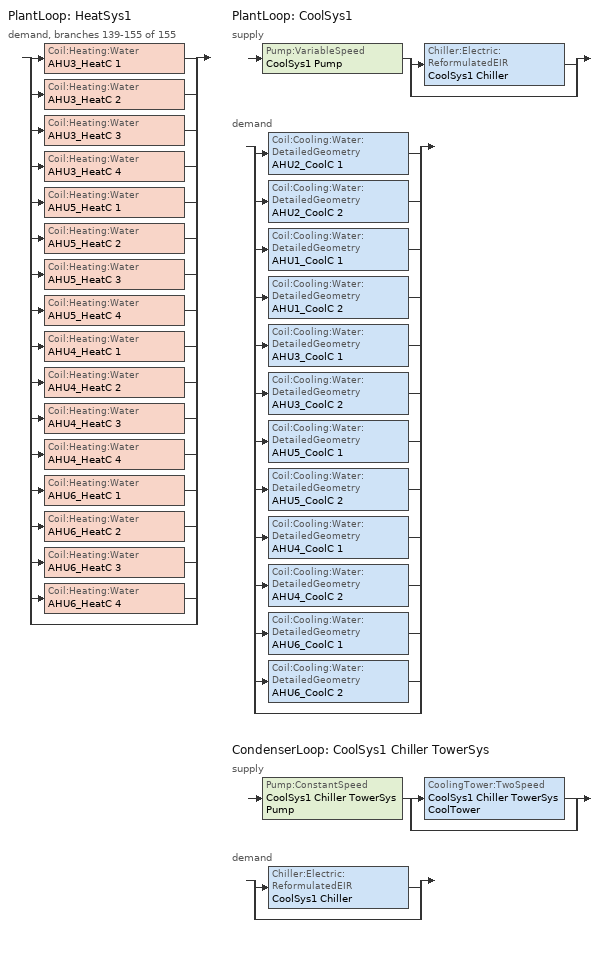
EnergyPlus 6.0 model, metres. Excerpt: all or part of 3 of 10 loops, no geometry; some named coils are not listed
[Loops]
PlantLoop 'HeatSys1'
 demand, branches 139-155 of 155: split
  | Coil:Heating:Water 'AHU3_HeatC 1'
  | Coil:Heating:Water 'AHU3_HeatC 2'
  | Coil:Heating:Water 'AHU3_HeatC 3'
  | Coil:Heating:Water 'AHU3_HeatC 4'
  | Coil:Heating:Water 'AHU5_HeatC 1'
  | Coil:Heating:Water 'AHU5_HeatC 2'
  | Coil:Heating:Water 'AHU5_HeatC 3'
  | Coil:Heating:Water 'AHU5_HeatC 4'
  | Coil:Heating:Water 'AHU4_HeatC 1'
  | Coil:Heating:Water 'AHU4_HeatC 2'
  | Coil:Heating:Water 'AHU4_HeatC 3'
  | Coil:Heating:Water 'AHU4_HeatC 4'
  | Coil:Heating:Water 'AHU6_HeatC 1'
  | Coil:Heating:Water 'AHU6_HeatC 2'
  | Coil:Heating:Water 'AHU6_HeatC 3'
  | Coil:Heating:Water 'AHU6_HeatC 4'
  | bypass
PlantLoop 'CoolSys1'
 supply: Pump:VariableSpeed 'CoolSys1 Pump' > split
  | Chiller:Electric:ReformulatedEIR 'CoolSys1 Chiller'
  | bypass
 demand: split
  | Coil:Cooling:Water:DetailedGeometry 'AHU2_CoolC 1'
  | Coil:Cooling:Water:DetailedGeometry 'AHU2_CoolC 2'
  | Coil:Cooling:Water:DetailedGeometry 'AHU1_CoolC 1'
  | Coil:Cooling:Water:DetailedGeometry 'AHU1_CoolC 2'
  | Coil:Cooling:Water:DetailedGeometry 'AHU3_CoolC 1'
  | Coil:Cooling:Water:DetailedGeometry 'AHU3_CoolC 2'
  | Coil:Cooling:Water:DetailedGeometry 'AHU5_CoolC 1'
  | Coil:Cooling:Water:DetailedGeometry 'AHU5_CoolC 2'
  | Coil:Cooling:Water:DetailedGeometry 'AHU4_CoolC 1'
  | Coil:Cooling:Water:DetailedGeometry 'AHU4_CoolC 2'
  | Coil:Cooling:Water:DetailedGeometry 'AHU6_CoolC 1'
  | Coil:Cooling:Water:DetailedGeometry 'AHU6_CoolC 2'
  | bypass
CondenserLoop 'CoolSys1 Chiller TowerSys'
 supply: Pump:ConstantSpeed 'CoolSys1 Chiller TowerSys Pump' > split
  | CoolingTower:TwoSpeed 'CoolSys1 Chiller TowerSys CoolTower'
  | bypass
 demand: split
  | Chiller:Electric:ReformulatedEIR 'CoolSys1 Chiller'
  | bypass
[Material:NoMass]
AIR: Roughness=Smooth; Thermal Resistance {m2-K/W}=0.2515; Thermal Absorptance=0.8; Solar Absorptance=0.5; Visible Absorptance=0.5
[SetpointManager:Scheduled]
CoolSys1 Loop Setpoint Manager: Control Variable=Temperature; Schedule=CW-Loop-Temp-Schedule; Setpoint Node or NodeList=CoolSys1 Supply Outlet Node
[PlantLoop]
CoolSys1: Fluid Type=Water; Plant Equipment Operation Scheme=CoolSys1 Loop Operation Scheme List; Maximum Loop Temperature {C}=98; Minimum Loop Temperature {C}=1; Maximum Loop Flow Rate {m3/s}=AUTOSIZE; Minimum Loop Flow Rate {m3/s}=0; Plant Loop Volume {m3}=AUTOSIZE; Load Distribution Scheme=Optimal
[Sizing:Plant]
Name | Loop Type | Design Loop Exit Temperature {C} | Loop Design Temperature Difference {deltaC}
CoolSys1 | Cooling | 6.67 | 6.67
CoolSys1 Chiller TowerSys | CONDENSER | 29.4 | 5.6
[PlantEquipmentOperationSchemes]
CoolSys1 Loop Operation Scheme List: Control Scheme 1=CoolSys1 Operation Scheme; Control Scheme 1 Schedule=PlantOnSched
[PlantEquipmentList]
CoolSys1 Equipment List: CoolSys1 Chiller
[Pump:VariableSpeed]
CoolSys1 Pump: Rated Flow Rate {m3/s}=AUTOSIZE; Rated Pump Head {Pa}=179352; Rated Power Consumption {W}=AUTOSIZE; Motor Efficiency=0.75; Fraction of Motor Inefficiencies to Fluid Stream=0; Coefficient 1 of the Part Load Performance Curve=0; Coefficient 2 of the Part Load Performance Curve=1; Coefficient 3 of the Part Load Performance Curve=0; Coefficient 4 of the Part Load Performance Curve=0; Minimum Flow Rate {m3/s}=0; Pump Control Type=Intermittent
[PlantEquipmentOperation:CoolingLoad] Load Range 1 Lower Limit {W}=0
Name | Load Range 1 Upper Limit {W} | Range 1 Equipment List
CoolSys1 Operation Scheme | 100000000000000 | CoolSys1 Equipment List
CoolSys1 Chiller TowerSys Operation Scheme | 1000000000000 | CoolSys1 Chiller TowerSys Equipment List
[Chiller:Electric:ReformulatedEIR]
CoolSys1 Chiller: Reference Capacity {W}=AUTOSIZE; Reference COP {W/W}=6.1; Reference Leaving Chilled Water Temperature {C}=6.67; Reference Leaving Condenser Water Temperature {C}=29.4; Reference Chilled Water Flow Rate {m3/s}=AUTOSIZE; Reference Condenser Water Flow Rate {m3/s}=AUTOSIZE; Cooling Capacity Function of Temperature Curve=CoolSys1 Chiller ClgCapFuncTempCurve; Electric Input to Cooling Output Ratio Function of Temperature Curve=CoolSys1 Chiller EirFuncTempCurve; Electric Input to Cooling Output Ratio Function of Part Load Ratio Curve=CoolSys1 Chiller EirFuncPlrCurve; Minimum Part Load Ratio=0.15; Maximum Part Load Ratio=1; Optimum Part Load Ratio=1; Minimum Unloading Ratio=0.25; Compressor Motor Efficiency=1; Leaving Chilled Water Lower Temperature Limit {C}=2; Chiller Flow Mode Type=VariableFlow; Design Heat Recovery Water Flow Rate {m3/s}=0; Sizing Factor=1.1
[CondenserLoop]
CoolSys1 Chiller TowerSys: Fluid Type=Water; Condenser Equipment Operation Scheme=CoolSys1 Chiller TowerSys Loop Operation Scheme List; Maximum Loop Temperature {C}=80; Minimum Loop Temperature {C}=5; Maximum Loop Flow Rate {m3/s}=AUTOSIZE; Minimum Loop Flow Rate {m3/s}=0; Condenser Loop Volume {m3}=AUTOSIZE; Load Distribution Scheme=Sequential
[CondenserEquipmentOperationSchemes]
CoolSys1 Chiller TowerSys Loop Operation Scheme List: Control Scheme 1=CoolSys1 Chiller TowerSys Operation Scheme; Control Scheme 1 Schedule=PlantOnSched
[CondenserEquipmentList]
CoolSys1 Chiller TowerSys Equipment List: CoolSys1 Chiller TowerSys CoolTower
[Pump:ConstantSpeed]
CoolSys1 Chiller TowerSys Pump: Rated Flow Rate {m3/s}=AUTOSIZE; Rated Pump Head {Pa}=179352; Rated Power Consumption {W}=AUTOSIZE; Motor Efficiency=0.87; Fraction of Motor Inefficiencies to Fluid Stream=0; Pump Control Type=Intermittent
[CoolingTower:TwoSpeed]
CoolSys1 Chiller TowerSys CoolTower: Design Water Flow Rate {m3/s}=AUTOSIZE; Air Flow Rate at High Fan Speed {m3/s}=AUTOSIZE; Fan Power at High Fan Speed {W}=AUTOSIZE; U-Factor Times Area Value at High Fan Speed {W/K}=AUTOSIZE; Air Flow Rate at Low Fan Speed {m3/s}=AUTOSIZE; Fan Power at Low Fan Speed {W}=AUTOSIZE; U-Factor Times Area Value at Low Fan Speed {W/K}=AUTOSIZE; Air Flow Rate in Free Convection Regime {m3/s}=AUTOSIZE; U-Factor Times Area Value at Free Convection Air Flow Rate {W/K}=AUTOSIZE; Performance Input Method=UFactorTimesAreaAndDesignWaterFlowRate; Basin Heater Capacity {W/K}=0; Basin Heater Setpoint Temperature {C}=2; Evaporation Loss Mode=SaturatedExit; Evaporation Loss Factor {percent/K}=0.2; Drift Loss Percent {percent}=0.008; Blowdown Calculation Mode=ConcentrationRatio; Blowdown Concentration Ratio=3; Sizing Factor=1
[Schedule:Compact]
PlantOnSched: Through: 12/31, For: AllDays, Until: 24:00, 1
CW-Loop-Temp-Schedule: Through: 12/31, For: AllDays, Until: 24:00, 6.7
[Curve:Biquadratic] Minimum Value of x=0; Maximum Value of x=20; Minimum Value of y=0; Maximum Value of y=50
Name | Coefficient1 Constant | Coefficient2 x | Coefficient3 x**2 | Coefficient4 y | Coefficient5 y**2 | Coefficient6 x*y
CoolSys1 Chiller ClgCapFuncTempCurve | 0.744645 | 0.0114858 | 1.48322e-05 | 0.022401 | -0.000687965 | 0.00098387
CoolSys1 Chiller EirFuncTempCurve | 0.772877 | 0.022101 | -7.98639e-05 | -0.00700446 | 0.00047627 | -0.00106119
[Curve:Bicubic]
CoolSys1 Chiller EirFuncPlrCurve: Coefficient1 Constant=1.84684; Coefficient2 x=0.0229696; Coefficient3 x**2=-0.000451681; Coefficient4 y=-4.12715; Coefficient5 y**2=3.54352; Coefficient6 x*y=0.0193431; Coefficient7 x**3=0; Coefficient8 y**3=-1.18675; Coefficient9 x**2*y=0; Coefficient10 x*y**2=0; Minimum Value of x=0; Maximum Value of x=50; Minimum Value of y=0; Maximum Value of y=1.1
